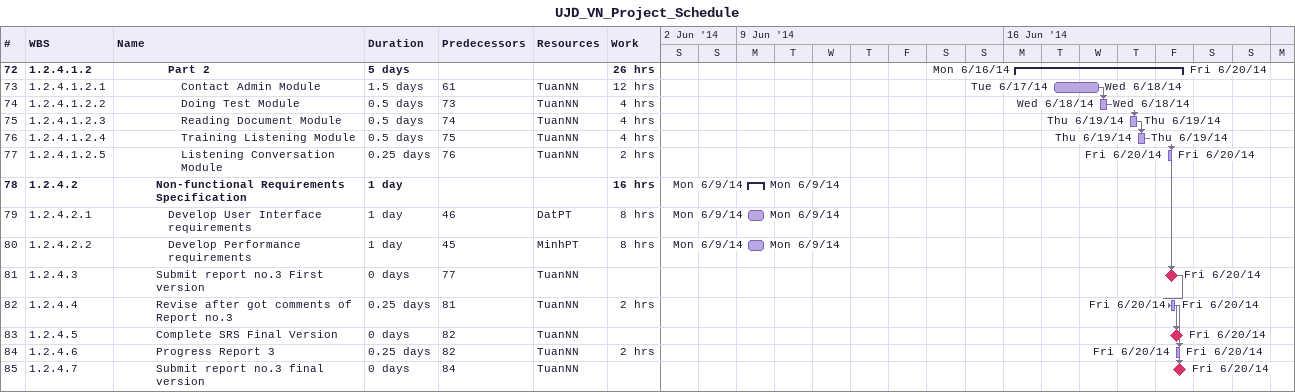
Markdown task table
UJD_VN_Project_Schedule

| ID | WBS | Task | Duration | Start | Finish | Predecessors | Resources | Work (h) |
|---|---|---|---|---|---|---|---|---|
| 72 | 1.2.4.1.2 | **Part 2** | 5d | 2014-06-16 | 2014-06-20 |  |  | 26 |
| 73 | 1.2.4.1.2.1 | Contact Admin Module | 1.5d | 2014-06-17 | 2014-06-18 | 61 | TuanNN | 12 |
| 74 | 1.2.4.1.2.2 | Doing Test Module | 0.5d | 2014-06-18 | 2014-06-18 | 73 | TuanNN | 4 |
| 75 | 1.2.4.1.2.3 | Reading Document Module | 0.5d | 2014-06-19 | 2014-06-19 | 74 | TuanNN | 4 |
| 76 | 1.2.4.1.2.4 | Training Listening Module | 0.5d | 2014-06-19 | 2014-06-19 | 75 | TuanNN | 4 |
| 77 | 1.2.4.1.2.5 | Listening Conversation Module | 0.25d | 2014-06-20 | 2014-06-20 | 76 | TuanNN | 2 |
| 78 | 1.2.4.2 | **Non-functional Requirements Specification** | 1d | 2014-06-09 | 2014-06-09 |  |  | 16 |
| 79 | 1.2.4.2.1 | Develop User Interface requirements | 1d | 2014-06-09 | 2014-06-09 | 46 | DatPT | 8 |
| 80 | 1.2.4.2.2 | Develop Performance requirements | 1d | 2014-06-09 | 2014-06-09 | 45 | MinhPT | 8 |
| 81 | 1.2.4.3 | Submit report no.3 First version | 0d | 2014-06-20 | 2014-06-20 | 77 | TuanNN |  |
| 82 | 1.2.4.4 | Revise after got comments of Report no.3 | 0.25d | 2014-06-20 | 2014-06-20 | 81 | TuanNN | 2 |
| 83 | 1.2.4.5 | Complete SRS Final Version | 0d | 2014-06-20 | 2014-06-20 | 82 | TuanNN |  |
| 84 | 1.2.4.6 | Progress Report 3 | 0.25d | 2014-06-20 | 2014-06-20 | 82 | TuanNN | 2 |
| 85 | 1.2.4.7 | Submit report no.3 final version | 0d | 2014-06-20 | 2014-06-20 | 84 | TuanNN |  |
